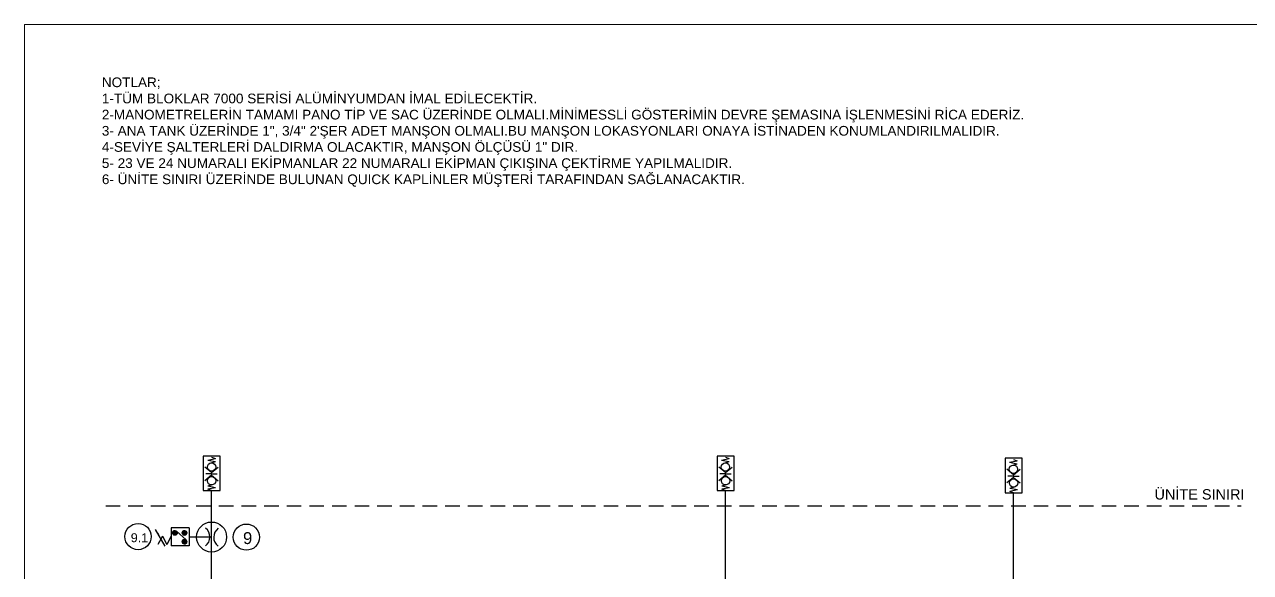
# Model space of a CAD drawing. Header units: inches. Extents: x -45549 to -45252, y 2679 to 2889.
# Drawn here: x -45549.1 to -45359.5, y 2804.5 to 2889.3 of the extents above; entities that cross this region are included whole.
import ezdxf

# ---------------------------------------------------------------- set-up
doc = ezdxf.new("R2010")
doc.units = ezdxf.units.IN
doc.header["$MEASUREMENT"] = 0
doc.linetypes.add('HIDDEN', pattern=[3.5, 2.25, -1.25])
doc.styles.get("Standard").update_dxf_attribs({"font": 'arial.ttf'})

msp = doc.modelspace()

# ---------------------------------------------------------------- linework, layer by layer
at = {"color": 3, "lineweight": 0}
for p in [(-45549.06, 2679.31), (-45252.06, 2889.31)]:
    msp.add_line(p, (-45549.06, 2889.31), dxfattribs=at)
at = {"color": 2, "ltscale": 5}
for p, q in [((-45518.8, 2822.56), (-45521.45, 2822.56)), ((-45521.45, 2822.56), (-45521.45, 2817.24)), ((-45518.8, 2817.24), (-45518.8, 2822.56)), ((-45439.33, 2822.56), (-45441.98, 2822.56)), ((-45441.98, 2822.56), (-45441.98, 2817.24)), ((-45439.33, 2817.24), (-45439.33, 2822.56)), ((-45521.45, 2817.24), (-45520.13, 2817.24)), ((-45520.13, 2817.24), (-45518.8, 2817.24)), ((-45441.98, 2817.24), (-45440.66, 2817.24)), ((-45440.66, 2817.24), (-45439.33, 2817.24)), ((-45523.61, 2811.44), (-45526.37, 2811.44)), ((-45526.37, 2811.44), (-45526.37, 2808.69)), ((-45523.61, 2811.44), (-45523.61, 2808.69)), ((-45523.61, 2808.69), (-45526.37, 2808.69))]:
    msp.add_line(p, q, dxfattribs=at)
at = {"color": 7, "linetype": 'ByBlock'}
for p, q in [((-45520.14, 2820.02), (-45521.17, 2820.86)), ((-45520.73, 2821.94), (-45519.55, 2822.17)), ((-45520.73, 2821.94), (-45519.55, 2821.72)), ((-45520.21, 2821.51), (-45519.55, 2821.72)), ((-45520.15, 2822.36), (-45519.55, 2822.17)), ((-45520.14, 2820.02), (-45519.1, 2820.86)), ((-45440.67, 2820.02), (-45441.71, 2820.86)), ((-45441.27, 2821.94), (-45440.09, 2822.17)), ((-45441.27, 2821.94), (-45440.09, 2821.72)), ((-45440.75, 2821.51), (-45440.09, 2821.72)), ((-45440.68, 2822.36), (-45440.09, 2822.17)), ((-45440.67, 2820.02), (-45439.63, 2820.86)), ((-45440.66, 2821.51), (-45440.66, 2821.53)), ((-45396.74, 2821.6), (-45395.56, 2821.82)), ((-45396.74, 2821.6), (-45395.56, 2821.37)), ((-45396.21, 2821.16), (-45395.56, 2821.37)), ((-45396.15, 2822.02), (-45395.56, 2821.82)), ((-45520.14, 2819.58), (-45521.17, 2818.74)), ((-45520.14, 2819.8), (-45521.02, 2819.8)), ((-45520.14, 2819.8), (-45519.25, 2819.8)), ((-45520.14, 2819.58), (-45519.1, 2818.74)), ((-45440.67, 2819.58), (-45441.71, 2818.74)), ((-45440.67, 2819.8), (-45441.55, 2819.8)), ((-45440.67, 2819.8), (-45439.78, 2819.8)), ((-45440.67, 2819.58), (-45439.63, 2818.74)), ((-45440.66, 2819.57), (-45440.66, 2820.03)), ((-45396.14, 2819.67), (-45397.17, 2820.51)), ((-45396.14, 2819.23), (-45397.17, 2818.4)), ((-45396.14, 2819.45), (-45397.02, 2819.45)), ((-45396.14, 2819.67), (-45395.1, 2820.51)), ((-45396.14, 2819.45), (-45395.25, 2819.45)), ((-45396.14, 2819.23), (-45395.1, 2818.4)), ((-45520.06, 2818.09), (-45520.72, 2817.88)), ((-45519.54, 2817.66), (-45520.72, 2817.88)), ((-45519.54, 2817.66), (-45520.72, 2817.43)), ((-45520.13, 2817.24), (-45520.72, 2817.43)), ((-45440.59, 2818.09), (-45441.25, 2817.88)), ((-45440.07, 2817.66), (-45441.25, 2817.88)), ((-45440.07, 2817.66), (-45441.25, 2817.43)), ((-45440.66, 2817.24), (-45441.25, 2817.43)), ((-45440.66, 2818.07), (-45440.66, 2818.09)), ((-45396.06, 2817.75), (-45396.72, 2817.54)), ((-45395.54, 2817.31), (-45396.72, 2817.54)), ((-45395.54, 2817.31), (-45396.72, 2817.08)), ((-45396.13, 2816.89), (-45396.72, 2817.08))]:
    msp.add_line(p, q, dxfattribs=at)
at = {"color": 2, "linetype": 'ByBlock'}
for p, q in [((-45394.8, 2822.22), (-45397.45, 2822.22)), ((-45397.45, 2822.22), (-45397.45, 2816.89)), ((-45394.8, 2816.89), (-45394.8, 2822.22)), ((-45397.45, 2816.89), (-45396.13, 2816.89)), ((-45396.13, 2816.89), (-45394.8, 2816.89))]:
    msp.add_line(p, q, dxfattribs=at)
at = {"color": 1}
msp.add_line((-45520.13, 2806.19), (-45520.13, 2817.24), dxfattribs=at)
at = {"color": 5, "linetype": 'ByBlock'}
for p, q in [((-45440.66, 2762.87), (-45440.66, 2817.24)), ((-45396.13, 2777.89), (-45396.13, 2816.89))]:
    msp.add_line(p, q, dxfattribs=at)
at = {"color": 7, "linetype": 'HIDDEN'}
msp.add_line((-45536.51, 2814.85), (-45360.95, 2814.85), dxfattribs=at)
at = {"color": 7}
for p, q in [((-45527.3, 2808.61), (-45528.8, 2811.19)), ((-45527.74, 2810.18), (-45528.42, 2808.89)), ((-45527.74, 2810.18), (-45527.05, 2808.89)), ((-45526.36, 2810.18), (-45527.05, 2808.89)), ((-45526.17, 2810.63), (-45525.77, 2811.03)), ((-45526.17, 2810.65), (-45525.79, 2811.03)), ((-45526.17, 2810.67), (-45525.81, 2811.03)), ((-45526.17, 2810.69), (-45525.83, 2811.03)), ((-45526.17, 2810.71), (-45525.85, 2811.03)), ((-45526.16, 2810.6), (-45525.74, 2811.03)), ((-45526.16, 2810.62), (-45525.75, 2811.03)), ((-45526.16, 2810.73), (-45525.87, 2811.03)), ((-45526.16, 2810.58), (-45525.72, 2811.02)), ((-45526.16, 2810.76), (-45525.89, 2811.02)), ((-45526.15, 2810.57), (-45525.7, 2811.02)), ((-45526.15, 2810.79), (-45525.92, 2811.02)), ((-45526.15, 2810.55), (-45525.69, 2811.01)), ((-45526.14, 2810.54), (-45525.68, 2811.01)), ((-45526.14, 2810.53), (-45525.66, 2811)), ((-45526.14, 2810.82), (-45525.95, 2811)), ((-45526.13, 2810.51), (-45525.65, 2811)), ((-45526.12, 2810.5), (-45525.64, 2810.99)), ((-45526.12, 2810.49), (-45525.62, 2810.98)), ((-45526.12, 2810.86), (-45525.99, 2810.98)), ((-45526.11, 2810.48), (-45525.61, 2810.97)), ((-45526.1, 2810.46), (-45525.6, 2810.97)), ((-45526.09, 2810.45), (-45525.59, 2810.96)), ((-45526.08, 2810.44), (-45525.58, 2810.95)), ((-45526.08, 2810.43), (-45525.57, 2810.94)), ((-45526.07, 2810.42), (-45525.56, 2810.93)), ((-45526.06, 2810.41), (-45525.55, 2810.92)), ((-45526.05, 2810.4), (-45525.54, 2810.91)), ((-45526.03, 2810.39), (-45525.53, 2810.9)), ((-45526.02, 2810.39), (-45525.52, 2810.89)), ((-45526.01, 2810.38), (-45525.51, 2810.88)), ((-45526, 2810.37), (-45525.51, 2810.86)), ((-45525.99, 2810.36), (-45525.5, 2810.85)), ((-45525.98, 2810.36), (-45525.49, 2810.84)), ((-45525.96, 2810.35), (-45525.48, 2810.83)), ((-45525.95, 2810.34), (-45525.48, 2810.81)), ((-45525.94, 2810.34), (-45525.47, 2810.8)), ((-45525.92, 2810.33), (-45525.47, 2810.79)), ((-45525.91, 2810.33), (-45525.46, 2810.77)), ((-45525.89, 2810.32), (-45525.46, 2810.75)), ((-45525.87, 2810.32), (-45525.46, 2810.74)), ((-45525.86, 2810.32), (-45525.45, 2810.72)), ((-45525.84, 2810.32), (-45525.45, 2810.7)), ((-45525.82, 2810.32), (-45525.45, 2810.69)), ((-45525.8, 2810.32), (-45525.45, 2810.67)), ((-45525.78, 2810.32), (-45525.45, 2810.65)), ((-45525.76, 2810.32), (-45525.45, 2810.62)), ((-45525.74, 2810.32), (-45525.46, 2810.6)), ((-45525.71, 2810.33), (-45525.47, 2810.57)), ((-45525.68, 2810.34), (-45525.48, 2810.54)), ((-45525.64, 2810.36), (-45525.49, 2810.51)), ((-45525.59, 2810.39), (-45525.53, 2810.45)), ((-45525.57, 2810.94), (-45524.08, 2809.57)), ((-45524.68, 2810.62), (-45524.27, 2811.03)), ((-45524.68, 2810.63), (-45524.28, 2811.03)), ((-45524.68, 2810.65), (-45524.3, 2811.03)), ((-45524.68, 2810.67), (-45524.32, 2811.03)), ((-45524.68, 2810.69), (-45524.34, 2811.03)), ((-45524.68, 2810.71), (-45524.36, 2811.03)), ((-45524.68, 2810.73), (-45524.38, 2811.03)), ((-45524.68, 2809.24), (-45524.27, 2809.66)), ((-45524.68, 2809.26), (-45524.28, 2809.66)), ((-45524.68, 2809.28), (-45524.3, 2809.66)), ((-45524.68, 2809.3), (-45524.32, 2809.66)), ((-45524.68, 2809.32), (-45524.34, 2809.66)), ((-45524.68, 2809.34), (-45524.36, 2809.66)), ((-45524.68, 2809.36), (-45524.38, 2809.66)), ((-45524.67, 2810.6), (-45524.25, 2811.03)), ((-45524.67, 2810.57), (-45524.22, 2811.02)), ((-45524.67, 2810.58), (-45524.23, 2811.02)), ((-45524.67, 2810.76), (-45524.41, 2811.02)), ((-45524.67, 2809.2), (-45524.22, 2809.65)), ((-45524.67, 2809.21), (-45524.23, 2809.65)), ((-45524.67, 2809.23), (-45524.25, 2809.65)), ((-45524.67, 2809.39), (-45524.41, 2809.65)), ((-45524.66, 2810.79), (-45524.44, 2811.02)), ((-45524.66, 2810.54), (-45524.19, 2811.01)), ((-45524.66, 2810.55), (-45524.2, 2811.01)), ((-45524.66, 2809.17), (-45524.19, 2809.64)), ((-45524.66, 2809.18), (-45524.2, 2809.64)), ((-45524.66, 2809.41), (-45524.44, 2809.64)), ((-45524.65, 2810.53), (-45524.18, 2811)), ((-45524.65, 2810.82), (-45524.47, 2811)), ((-45524.65, 2809.15), (-45524.18, 2809.63)), ((-45524.65, 2809.45), (-45524.47, 2809.63)), ((-45524.64, 2810.51), (-45524.16, 2811)), ((-45524.64, 2810.5), (-45524.15, 2810.99)), ((-45524.64, 2809.13), (-45524.15, 2809.62)), ((-45524.64, 2809.14), (-45524.16, 2809.62)), ((-45524.63, 2810.49), (-45524.14, 2810.98)), ((-45524.63, 2810.86), (-45524.51, 2810.98)), ((-45524.63, 2809.12), (-45524.14, 2809.61)), ((-45524.63, 2809.49), (-45524.51, 2809.61)), ((-45524.62, 2810.46), (-45524.11, 2810.97)), ((-45524.62, 2810.48), (-45524.13, 2810.97)), ((-45524.62, 2809.1), (-45524.13, 2809.6)), ((-45524.62, 2809.09), (-45524.11, 2809.59)), ((-45524.61, 2810.45), (-45524.1, 2810.96)), ((-45524.61, 2809.08), (-45524.1, 2809.59)), ((-45524.6, 2810.44), (-45524.09, 2810.95)), ((-45524.6, 2809.07), (-45524.09, 2809.58)), ((-45524.59, 2810.43), (-45524.08, 2810.94)), ((-45524.59, 2809.06), (-45524.08, 2809.57)), ((-45524.58, 2810.42), (-45524.07, 2810.93)), ((-45524.58, 2809.05), (-45524.07, 2809.56)), ((-45524.57, 2810.41), (-45524.06, 2810.92)), ((-45524.57, 2809.04), (-45524.06, 2809.55)), ((-45524.56, 2810.4), (-45524.05, 2810.91)), ((-45524.56, 2809.03), (-45524.05, 2809.54)), ((-45524.55, 2810.39), (-45524.04, 2810.9)), ((-45524.55, 2809.02), (-45524.04, 2809.53)), ((-45524.54, 2810.39), (-45524.04, 2810.89)), ((-45524.54, 2809.01), (-45524.04, 2809.52)), ((-45524.53, 2810.38), (-45524.03, 2810.88)), ((-45524.53, 2809.01), (-45524.03, 2809.5)), ((-45524.51, 2810.37), (-45524.02, 2810.86)), ((-45524.51, 2809), (-45524.02, 2809.49)), ((-45524.5, 2810.36), (-45524.01, 2810.85)), ((-45524.5, 2808.99), (-45524.01, 2809.48)), ((-45524.49, 2810.36), (-45524.01, 2810.84)), ((-45524.49, 2808.98), (-45524.01, 2809.47)), ((-45524.48, 2810.35), (-45524, 2810.83)), ((-45524.48, 2808.98), (-45524, 2809.45)), ((-45524.46, 2810.34), (-45523.99, 2810.81)), ((-45524.46, 2808.97), (-45523.99, 2809.44)), ((-45524.45, 2810.34), (-45523.99, 2810.8)), ((-45524.45, 2808.97), (-45523.99, 2809.43)), ((-45524.43, 2810.33), (-45523.98, 2810.79)), ((-45524.43, 2808.96), (-45523.98, 2809.41)), ((-45524.42, 2810.33), (-45523.98, 2810.77)), ((-45524.42, 2808.96), (-45523.98, 2809.4)), ((-45524.4, 2810.32), (-45523.97, 2810.75)), ((-45524.4, 2808.95), (-45523.97, 2809.38)), ((-45524.39, 2810.32), (-45523.97, 2810.74)), ((-45524.39, 2808.95), (-45523.97, 2809.37)), ((-45524.37, 2810.32), (-45523.97, 2810.72)), ((-45524.37, 2808.95), (-45523.97, 2809.35)), ((-45524.35, 2810.32), (-45523.97, 2810.7)), ((-45524.35, 2808.94), (-45523.97, 2809.33)), ((-45524.33, 2810.32), (-45523.96, 2810.69)), ((-45524.33, 2808.94), (-45523.96, 2809.31)), ((-45524.32, 2810.32), (-45523.96, 2810.67)), ((-45524.32, 2808.94), (-45523.96, 2809.29)), ((-45524.29, 2810.32), (-45523.97, 2810.65)), ((-45524.29, 2808.94), (-45523.97, 2809.27)), ((-45524.27, 2810.32), (-45523.97, 2810.62)), ((-45524.27, 2808.95), (-45523.97, 2809.25)), ((-45524.25, 2810.32), (-45523.97, 2810.6)), ((-45524.25, 2808.95), (-45523.97, 2809.23)), ((-45524.22, 2810.33), (-45523.98, 2810.57)), ((-45524.19, 2810.34), (-45523.99, 2810.54)), ((-45524.16, 2810.36), (-45524.01, 2810.51)), ((-45524.1, 2810.39), (-45524.04, 2810.45)), ((-45523.61, 2810.06), (-45520.13, 2810.06)), ((-45524.22, 2808.96), (-45523.98, 2809.2)), ((-45524.19, 2808.97), (-45523.99, 2809.17)), ((-45524.16, 2808.98), (-45524.01, 2809.14)), ((-45524.1, 2809.02), (-45524.04, 2809.08))]:
    msp.add_line(p, q, dxfattribs=at)
at = {"color": 1, "linetype": 'ByBlock'}
msp.add_line((-45520.13, 2790.57), (-45520.13, 2812.51), dxfattribs=at)
at = {"color": 7, "linetype": 'ByBlock'}
for centre in [(-45520.14, 2820.86), (-45440.68, 2820.86), (-45396.15, 2820.51), (-45520.13, 2818.74), (-45440.66, 2818.74), (-45396.13, 2818.39)]:
    msp.add_circle(centre, 0.648, dxfattribs=at)
at = {"color": 7}
for centre, radius in [((-45531.5, 2810.1), 2.03), ((-45514.76, 2810.01), 2.03), ((-45525.81, 2810.67), 0.359), ((-45524.32, 2810.67), 0.359), ((-45524.32, 2809.3), 0.359)]:
    msp.add_circle(centre, radius, dxfattribs=at)
at = {"color": 2, "ltscale": 5}
msp.add_circle((-45520.13, 2810.03), 2.32, dxfattribs=at)
at = {"color": 7, "linetype": 'ByBlock'}
for centre, start, end in [((-45522.1, 2810.04), 305.8537, 53.479), ((-45518.1, 2810), 125.8537, 233.479)]:
    msp.add_arc(centre, 1.71, start, end, dxfattribs=at)
msp.add_solid([(-45528.47, 2810.3), (-45528.2, 2810.46), (-45528.8, 2811.19)], dxfattribs=at)

# ---------------------------------------------------------------- texts
at = {"color": 7}
for s, height, p in [('9.1', 1.381, (-45532.63, 2809.23)), ('9', 1.84, (-45515.27, 2808.94))]:
    msp.add_text(s, height=height, dxfattribs=at).set_placement(p)
at = {"color": 7, "linetype": 'ByBlock', "insert": (-45537.1, 2881.12), "char_height": 1.5, "width": 143.312, "attachment_point": 1}
msp.add_mtext('{NOTLAR;\\P1-TÜM BLOKLAR 7000 SERİSİ ALÜMİNYUMDAN İMAL EDİLECEKTİR.\\P2-MANOMETRELERİN TAMAMI PANO TİP VE SAC ÜZERİNDE OLMALI.MİNİMESSLİ GÖSTERİMİN DEVRE ŞEMASINA İŞLENMESİNİ RİCA EDERİZ.\\P3- ANA TANK ÜZERİNDE 1", 3/4" 2\'ŞER ADET MANŞON OLMALI.BU MANŞON LOKASYONLARI ONAYA İSTİNADEN KONUMLANDIRILMALIDIR.\\P4-SEVİYE ŞALTERLERİ DALDIRMA OLACAKTIR, MANŞON ÖLÇÜSÜ 1" DIR. \\P5- 23 VE 24 NUMARALI EKİPMANLAR 22 NUMARALI EKİPMAN ÇIKIŞINA ÇEKTİRME YAPILMALIDIR.\\P6- ÜNİTE SINIRI ÜZERİNDE BULUNAN QUICK KAPLİNLER MÜŞTERİ TARAFINDAN SAĞLANACAKTIR.}', dxfattribs=at)
at = {"color": 7, "linetype": 'HIDDEN', "insert": (-45374.34, 2817.43), "char_height": 1.6, "width": 14.9385, "attachment_point": 1}
msp.add_mtext('{ÜNİTE SINIRI}', dxfattribs=at)

doc.saveas('drawing.dxf')
